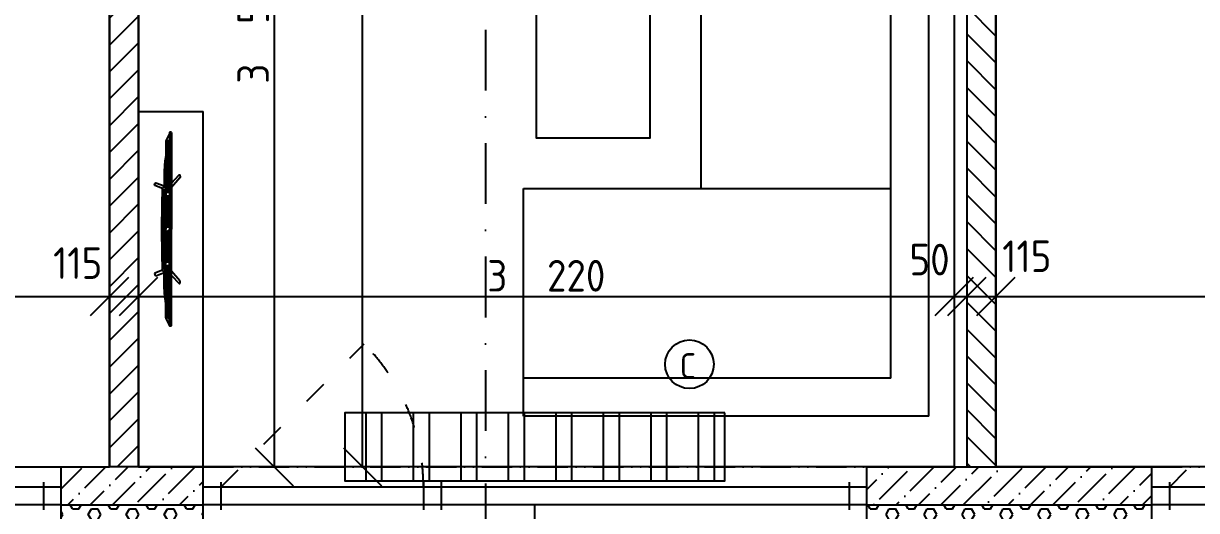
# Model space of a CAD drawing. Extents: x 4511820 to 5180432, y -1526536 to -944957.
# Drawn here: x 5030282 to 5034913, y -1167972 to -1166047 of the extents above; entities that cross this region are included whole.
import ezdxf

# ---------------------------------------------------------------- set-up
doc = ezdxf.new("R2010")
doc.units = 0
doc.header["$MEASUREMENT"] = 0
for name, pattern in [('ACAD_ISO03W100', [30, 12, -18]), ('ACAD_ISO12W100', [22, 12, -3, 0.5, -3, 0.5, -3]), ('BODKOCIARKOVANA_3', [5.6, 3, -1.3, 0, -1.3])]:
    doc.linetypes.add(name, pattern=pattern)
doc.layers.get('0').update_dxf_attribs({"linetype": 'CONTINUOUS'})
doc.layers.get('Defpoints').update_dxf_attribs({"color": 61, "linetype": 'CONTINUOUS'})
for name, color, linetype in [('KÓTY', 4, 'CONTINUOUS'), ('MÚRY', 1, 'CONTINUOUS'), ('OKNÁ', 143, 'CONTINUOUS'), ('osi', 253, 'CONTINUOUS'), ('Plochy', 41, 'CONTINUOUS'), ('TENKÁ', 7, 'CONTINUOUS'), ('Z-Kúrenie', 101, 'CONTINUOUS'), ('ZARIADENIE', 47, 'CONTINUOUS'), ('ŠRAFY', 82, 'CONTINUOUS')]:
    doc.layers.add(name, color=color, linetype=linetype)
doc.styles.add('STYLE1', font='isocp.shx')
doc.dimstyles.new('STANDARD-50', dxfattribs={"dimtxt": 125, "dimasz": 150, "dimexe": 10, "dimexo": 200, "dimgap": 20, "dimtad": 1, "dimdsep": 46, "dimlunit": 6, "dimtxsty": 'STYLE1', "dimblk1": 'OBLIQUE', "dimblk2": 'OBLIQUE', "dimsah": 1, "dimcen": 2.5, "dimse1": 1, "dimse2": 1, "dimadec": 0, "dimazin": 0, "dimtfac": 1, "dimtmove": 1, "dimatfit": 3, "dimldrblk": 'OBLIQUE', "dimfxl": 1, "dimtolj": 1, "dimtzin": 0, "dimarcsym": 0})
pattern_1 = [(45, (524430.31, 301695.67), (33.1456304, 121.533978), [156.25, -31.25, 0, -31.25])]

# ---------------------------------------------------------------- blocks, each defined once
blk = doc.blocks.new('_OBLIQUE')
at = {"color": 0, "linetype": 'ByBlock'}
blk.add_line((-0.5, -0.5), (0.5, 0.5), dxfattribs=at)
blk = doc.blocks.new('*D12937')
at = {"layer": 'Defpoints', "color": 0}
for p in [(5040541, -1167799.2), (5027621, -1169034.2), (5040541, -1173483.9)]:
    blk.add_point(p, dxfattribs=at)
at = {"layer": 'KÓTY', "color": 0, "lineweight": -2}
blk.add_line((5027621, -1173483.9), (5040541, -1173483.9), dxfattribs=at)
at = {"layer": 'KÓTY', "color": 0, "linetype": 'ByBlock', "lineweight": -2, "xscale": 150, "yscale": 150, "zscale": 150, "rotation": 180}
blk.add_blockref('_OBLIQUE', (5027621, -1173483.9), dxfattribs=at)
at = {"layer": 'KÓTY', "color": 0, "linetype": 'ByBlock', "lineweight": -2, "xscale": 150, "yscale": 150, "zscale": 150}
blk.add_blockref('_OBLIQUE', (5040541, -1173483.9), dxfattribs=at)
at = {"layer": 'KÓTY', "color": 0, "insert": (5034081, -1173401.3), "char_height": 125, "attachment_point": 5, "style": 'STYLE1'}
blk.add_mtext('\\A1;12ﾠ920', dxfattribs=at)
blk = doc.blocks.new('*D12942')
at = {"layer": 'Defpoints', "color": 0}
for p in [(4980571, -1166764.2), (5040921, -1166764.2), (5040921, -1172783.9)]:
    blk.add_point(p, dxfattribs=at)
at = {"layer": 'KÓTY', "color": 0, "lineweight": -2}
blk.add_line((4980571, -1172783.9), (5040921, -1172783.9), dxfattribs=at)
at = {"layer": 'KÓTY', "color": 0, "linetype": 'ByBlock', "lineweight": -2, "xscale": 150, "yscale": 150, "zscale": 150, "rotation": 180}
blk.add_blockref('_OBLIQUE', (4980571, -1172783.9), dxfattribs=at)
at = {"layer": 'KÓTY', "color": 0, "linetype": 'ByBlock', "lineweight": -2, "xscale": 150, "yscale": 150, "zscale": 150}
blk.add_blockref('_OBLIQUE', (5040921, -1172783.9), dxfattribs=at)
at = {"layer": 'KÓTY', "color": 0, "insert": (5010746, -1172701.3), "char_height": 125, "attachment_point": 5, "style": 'STYLE1'}
blk.add_mtext('\\A1;60ﾠ350', dxfattribs=at)
blk = doc.blocks.new('*D12950')
at = {"layer": 'Defpoints', "color": 0}
for p in [(5033611, -1167949.2), (5034736, -1167949.2), (5033611, -1172083.9)]:
    blk.add_point(p, dxfattribs=at)
at = {"layer": 'KÓTY', "color": 0, "lineweight": -2}
blk.add_line((5034736, -1172083.9), (5033611, -1172083.9), dxfattribs=at)
at = {"layer": 'KÓTY', "color": 0, "linetype": 'ByBlock', "lineweight": -2, "xscale": 150, "yscale": 150, "zscale": 150, "rotation": 180}
blk.add_blockref('_OBLIQUE', (5033611, -1172083.9), dxfattribs=at)
at = {"layer": 'KÓTY', "color": 0, "linetype": 'ByBlock', "lineweight": -2, "xscale": 150, "yscale": 150, "zscale": 150}
blk.add_blockref('_OBLIQUE', (5034736, -1172083.9), dxfattribs=at)
at = {"layer": 'KÓTY', "color": 0, "insert": (5034173.5, -1172001.3), "char_height": 125, "attachment_point": 5, "style": 'STYLE1'}
blk.add_mtext('\\A1;1ﾠ125', dxfattribs=at)
blk = doc.blocks.new('*D12953')
at = {"layer": 'Defpoints', "color": 0}
for p in [(5030431, -1167949.2), (5028181, -1167974.2), (5028181, -1172083.9)]:
    blk.add_point(p, dxfattribs=at)
at = {"layer": 'KÓTY', "color": 0, "lineweight": -2}
blk.add_line((5030431, -1172083.9), (5028181, -1172083.9), dxfattribs=at)
at = {"layer": 'KÓTY', "color": 0, "linetype": 'ByBlock', "lineweight": -2, "xscale": 150, "yscale": 150, "zscale": 150, "rotation": 180}
blk.add_blockref('_OBLIQUE', (5028181, -1172083.9), dxfattribs=at)
at = {"layer": 'KÓTY', "color": 0, "linetype": 'ByBlock', "lineweight": -2, "xscale": 150, "yscale": 150, "zscale": 150}
blk.add_blockref('_OBLIQUE', (5030431, -1172083.9), dxfattribs=at)
at = {"layer": 'KÓTY', "color": 0, "insert": (5029306, -1172001.3), "char_height": 125, "attachment_point": 5, "style": 'STYLE1'}
blk.add_mtext('\\A1;2ﾠ250', dxfattribs=at)
blk = doc.blocks.new('Tv06_top_cad-block.com')
at = {"color": 0}
for points in [[(-161.1, -3.4), (-173.3, 26.2, 0.359324), (-175.3, 27.3, 0.097501), (-182.8, 24.2, 0.350578), (-183.5, 22.1), (-171.1, -10.4)], [(161.1, -3.4), (173.3, 26.2, -0.359324), (175.3, 27.3, -0.097501), (182.8, 24.2, -0.350578), (183.5, 22.1), (171.1, -10.4)], [(-381.9, -38.8, -0.13121), (-383.2, -32.7, -0.169032), (-383, -32.3), (-381.8, -31.1, -0.205713), (-381.3, -30.9), (-378.5, -30.9, 0.118206), (-376.2, -30.4), (-351.4, -18.4, -0.105648), (-345.8, -17), (0, -17)], [(-339.3, -21.2), (-339.3, -21.2, 0.099639), (-344.3, -22.2), (-349.2, -24.6, 0.215889), (-350.7, -26.3, 0.476075), (-349.4, -28, 0.244765)], [(-295.5, -17), (-282, -15, -0.02037), (-255.8, -12, -0.012056), (-227.2, -10.7), (-169.3, -10.7)], [(-182.5, -38.8), (-214.4, -69.1, 0.250582), (-215, -71, 0.266718), (-214.3, -71.9, 0.084688)], [(-214.3, -71.9), (-207.3, -73.1, 0.211205), (-203.3, -72.1), (-165.2, -38.8)], [(-181.8, -17), (-178.5, -14, -0.213415), (-177.3, -13.6), (0, -13.6)], [(-172.1, -13.6, -0.072098), (-159.2, -3, -0.121861), (-158.4, -2.8)], [(-170.1, -10.6, -0.053076), (-160.2, -2.9), (-158.4, -2.8)], [(-147.6, -13.6), (-147.6, -7.5, -0.414214), (-147.4, -7.3), (-146.5, -7.3, -0.414214), (-146.3, -7.5), (-146.3, -13.6)], [(-146.8, -28, 0.414214), (-145, -26.2), (-145, -23, 0.414214), (-146.8, -21.2)], [(-143.9, -13.6), (-143.9, -7.5, -0.414214), (-143.7, -7.3), (-142.7, -7.3, -0.414214), (-142.6, -7.5), (-142.6, -13.6)], [(-140.2, -13.6), (-140.2, -7.5, -0.414214), (-140, -7.3), (-139, -7.3, -0.414214), (-138.8, -7.5), (-138.8, -13.6)], [(-136.4, -13.6), (-136.4, -7.5, -0.414214), (-136.3, -7.3), (-135.3, -7.3, -0.414214), (-135.1, -7.5), (-135.1, -13.6)], [(-132.7, -13.6), (-132.7, -7.5, -0.414214), (-132.5, -7.3), (-131.6, -7.3, -0.414214), (-131.4, -7.5), (-131.4, -13.6)], [(-128.8, -28, -0.414214), (-130.6, -26.2), (-130.6, -23, -0.414214), (-128.8, -21.2)], [(-129, -13.6), (-129, -7.5, -0.414214), (-128.8, -7.3), (-127.9, -7.3, -0.414214), (-127.7, -7.5), (-127.7, -13.6)], [(-125.3, -13.6), (-125.3, -7.5, -0.414214), (-125.1, -7.3), (-124.1, -7.3, -0.414214), (-124, -7.5), (-124, -13.6)], [(-121.6, -13.6), (-121.6, -7.5, -0.414214), (-121.4, -7.3), (-120.4, -7.3, -0.414214), (-120.2, -7.5), (-120.2, -13.6)], [(-117.8, -13.6), (-117.8, -7.5, -0.414214), (-117.7, -7.3), (-116.7, -7.3, -0.414214), (-116.5, -7.5), (-116.5, -13.6)], [(-114.1, -13.6), (-114.1, -7.5, -0.414214), (-113.9, -7.3), (-113, -7.3, -0.414214), (-112.8, -7.5), (-112.8, -13.6)], [(-110.4, -13.6), (-110.4, -7.5, -0.414214), (-110.2, -7.3), (-109.3, -7.3, -0.414214), (-109.1, -7.5), (-109.1, -13.6)], [(-106.7, -13.6), (-106.7, -7.5, -0.414214), (-106.5, -7.3), (-105.5, -7.3, -0.414214), (-105.4, -7.5), (-105.4, -13.6)], [(-103, -13.6), (-103, -7.5, -0.414214), (-102.8, -7.3), (-101.8, -7.3, -0.414214), (-101.6, -7.5), (-101.6, -13.6)], [(-99.2, -13.6), (-99.2, -7.5, -0.414214), (-99.1, -7.3), (-98.1, -7.3, -0.414214), (-97.9, -7.5), (-97.9, -13.6)], [(-95.5, -13.6), (-95.5, -7.5, -0.414214), (-95.3, -7.3), (-94.4, -7.3, -0.414214), (-94.2, -7.5), (-94.2, -13.6)], [(-91.8, -13.6), (-91.8, -7.5, -0.414214), (-91.6, -7.3), (-90.7, -7.3, -0.414214), (-90.5, -7.5), (-90.5, -13.6)], [(-88.1, -13.6), (-88.1, -7.5, -0.414214), (-87.9, -7.3), (-86.9, -7.3, -0.414214), (-86.8, -7.5), (-86.8, -13.6)], [(-84.4, -13.6), (-84.4, -7.5, -0.414214), (-84.2, -7.3), (-83.2, -7.3, -0.414214), (-83, -7.5), (-83, -13.6)], [(-80.6, -13.6), (-80.6, -7.5, -0.414214), (-80.5, -7.3), (-79.5, -7.3, -0.414214), (-79.3, -7.5), (-79.3, -13.6)], [(-76.9, -13.6), (-76.9, -7.5, -0.414214), (-76.7, -7.3), (-75.8, -7.3, -0.414214), (-75.6, -7.5), (-75.6, -13.6)], [(-73.2, -13.6), (-73.2, -7.5, -0.414214), (-73, -7.3), (-72.1, -7.3, -0.414214), (-71.9, -7.5), (-71.9, -13.6)], [(-69.5, -13.6), (-69.5, -7.5, -0.414214), (-69.3, -7.3), (-68.3, -7.3, -0.414214), (-68.2, -7.5), (-68.2, -13.6)], [(-65.8, -13.6), (-65.8, -7.5, -0.414214), (-65.6, -7.3), (-64.6, -7.3, -0.414214), (-64.4, -7.5), (-64.4, -13.6)], [(-62, -13.6), (-62, -7.5, -0.414214), (-61.9, -7.3), (-60.9, -7.3, -0.414214), (-60.7, -7.5), (-60.7, -13.6)], [(-58.3, -13.6), (-58.3, -7.5, -0.414214), (-58.1, -7.3), (-57.2, -7.3, -0.414214), (-57, -7.5), (-57, -13.6)], [(-54.6, -13.6), (-54.6, -7.5, -0.414214), (-54.4, -7.3), (-53.5, -7.3, -0.414214), (-53.3, -7.5), (-53.3, -13.6)], [(-50.9, -13.6), (-50.9, -7.5, -0.414214), (-50.7, -7.3), (-49.7, -7.3, -0.414214), (-49.6, -7.5), (-49.6, -13.6)], [(-47.2, -13.6), (-47.2, -7.5, -0.414214), (-47, -7.3), (-46, -7.3, -0.414214), (-45.8, -7.5), (-45.8, -13.6)], [(-43.4, -13.6), (-43.4, -7.5, -0.414214), (-43.3, -7.3), (-42.3, -7.3, -0.414214), (-42.1, -7.5), (-42.1, -13.6)], [(-39.7, -13.6), (-39.7, -7.5, -0.414214), (-39.5, -7.3), (-38.6, -7.3, -0.414214), (-38.4, -7.5), (-38.4, -13.6)], [(-36, -13.6), (-36, -7.5, -0.414214), (-35.8, -7.3), (-34.9, -7.3, -0.414214), (-34.7, -7.5), (-34.7, -13.6)], [(-32.3, -13.6), (-32.3, -7.5, -0.414214), (-32.1, -7.3), (-31.1, -7.3, -0.414214), (-31, -7.5), (-31, -13.6)], [(-28.6, -13.6), (-28.6, -7.5, -0.414214), (-28.4, -7.3), (-27.4, -7.3, -0.414214), (-27.2, -7.5), (-27.2, -13.6)], [(-24.8, -13.6), (-24.8, -7.5, -0.414214), (-24.7, -7.3), (-23.7, -7.3, -0.414214), (-23.5, -7.5), (-23.5, -13.6)], [(-21.1, -13.6), (-21.1, -7.5, -0.414214), (-20.9, -7.3), (-20, -7.3, -0.414214), (-19.8, -7.5), (-19.8, -13.6)], [(-17.4, -13.6), (-17.4, -7.5, -0.414214), (-17.2, -7.3), (-16.3, -7.3, -0.414214), (-16.1, -7.5), (-16.1, -13.6)], [(-13.7, -13.6), (-13.7, -7.5, -0.414214), (-13.5, -7.3), (-12.5, -7.3, -0.414214), (-12.4, -7.5), (-12.4, -13.6)], [(-10, -13.6), (-10, -7.5, -0.414214), (-9.8, -7.3), (-8.8, -7.3, -0.414214), (-8.6, -7.5), (-8.6, -13.6)], [(-10, -28, 0.414214), (-8.2, -26.2), (-8.2, -23, 0.414214), (-10, -21.2)], [(-6.2, -13.6), (-6.2, -7.5, -0.414214), (-6.1, -7.3), (-5.1, -7.3, -0.414214), (-4.9, -7.5), (-4.9, -13.6)], [(-2.5, -13.6), (-2.5, -7.5, -0.414214), (-2.3, -7.3), (-1.4, -7.3, -0.414214), (-1.2, -7.5), (-1.2, -13.6)], [(181.8, -17), (178.5, -14, 0.213415), (177.3, -13.6), (0, -13.6)], [(381.9, -38.8, 0.13121), (383.2, -32.7, 0.169032), (383, -32.3), (381.8, -31.1, 0.205713), (381.3, -30.9), (378.5, -30.9, -0.118206), (376.2, -30.4), (351.4, -18.4, 0.105648), (345.8, -17), (0, -17)], [(2.5, -13.6), (2.5, -7.5, 0.414214), (2.3, -7.3), (1.4, -7.3, 0.414214), (1.2, -7.5), (1.2, -13.6)], [(6.2, -13.6), (6.2, -7.5, 0.414214), (6.1, -7.3), (5.1, -7.3, 0.414214), (4.9, -7.5), (4.9, -13.6)], [(10, -28, -0.414214), (8.2, -26.2), (8.2, -23, -0.414214), (10, -21.2)], [(10, -13.6), (10, -7.5, 0.414214), (9.8, -7.3), (8.8, -7.3, 0.414214), (8.6, -7.5), (8.6, -13.6)], [(13.7, -13.6), (13.7, -7.5, 0.414214), (13.5, -7.3), (12.5, -7.3, 0.414214), (12.4, -7.5), (12.4, -13.6)], [(17.4, -13.6), (17.4, -7.5, 0.414214), (17.2, -7.3), (16.3, -7.3, 0.414214), (16.1, -7.5), (16.1, -13.6)], [(21.1, -13.6), (21.1, -7.5, 0.414214), (20.9, -7.3), (20, -7.3, 0.414214), (19.8, -7.5), (19.8, -13.6)], [(24.8, -13.6), (24.8, -7.5, 0.414214), (24.7, -7.3), (23.7, -7.3, 0.414214), (23.5, -7.5), (23.5, -13.6)], [(28.6, -13.6), (28.6, -7.5, 0.414214), (28.4, -7.3), (27.4, -7.3, 0.414214), (27.2, -7.5), (27.2, -13.6)], [(32.3, -13.6), (32.3, -7.5, 0.414214), (32.1, -7.3), (31.1, -7.3, 0.414214), (31, -7.5), (31, -13.6)], [(36, -13.6), (36, -7.5, 0.414214), (35.8, -7.3), (34.9, -7.3, 0.414214), (34.7, -7.5), (34.7, -13.6)], [(39.7, -13.6), (39.7, -7.5, 0.414214), (39.5, -7.3), (38.6, -7.3, 0.414214), (38.4, -7.5), (38.4, -13.6)], [(43.4, -13.6), (43.4, -7.5, 0.414214), (43.3, -7.3), (42.3, -7.3, 0.414214), (42.1, -7.5), (42.1, -13.6)], [(47.2, -13.6), (47.2, -7.5, 0.414214), (47, -7.3), (46, -7.3, 0.414214), (45.8, -7.5), (45.8, -13.6)], [(50.9, -13.6), (50.9, -7.5, 0.414214), (50.7, -7.3), (49.7, -7.3, 0.414214), (49.6, -7.5), (49.6, -13.6)], [(54.6, -13.6), (54.6, -7.5, 0.414214), (54.4, -7.3), (53.5, -7.3, 0.414214), (53.3, -7.5), (53.3, -13.6)], [(58.3, -13.6), (58.3, -7.5, 0.414214), (58.1, -7.3), (57.2, -7.3, 0.414214), (57, -7.5), (57, -13.6)], [(62, -13.6), (62, -7.5, 0.414214), (61.9, -7.3), (60.9, -7.3, 0.414214), (60.7, -7.5), (60.7, -13.6)], [(65.8, -13.6), (65.8, -7.5, 0.414214), (65.6, -7.3), (64.6, -7.3, 0.414214), (64.4, -7.5), (64.4, -13.6)], [(69.5, -13.6), (69.5, -7.5, 0.414214), (69.3, -7.3), (68.3, -7.3, 0.414214), (68.2, -7.5), (68.2, -13.6)], [(73.2, -13.6), (73.2, -7.5, 0.414214), (73, -7.3), (72.1, -7.3, 0.414214), (71.9, -7.5), (71.9, -13.6)], [(76.9, -13.6), (76.9, -7.5, 0.414214), (76.7, -7.3), (75.8, -7.3, 0.414214), (75.6, -7.5), (75.6, -13.6)], [(80.6, -13.6), (80.6, -7.5, 0.414214), (80.5, -7.3), (79.5, -7.3, 0.414214), (79.3, -7.5), (79.3, -13.6)], [(84.4, -13.6), (84.4, -7.5, 0.414214), (84.2, -7.3), (83.2, -7.3, 0.414214), (83, -7.5), (83, -13.6)], [(88.1, -13.6), (88.1, -7.5, 0.414214), (87.9, -7.3), (86.9, -7.3, 0.414214), (86.8, -7.5), (86.8, -13.6)], [(91.8, -13.6), (91.8, -7.5, 0.414214), (91.6, -7.3), (90.7, -7.3, 0.414214), (90.5, -7.5), (90.5, -13.6)], [(95.5, -13.6), (95.5, -7.5, 0.414214), (95.3, -7.3), (94.4, -7.3, 0.414214), (94.2, -7.5), (94.2, -13.6)], [(99.2, -13.6), (99.2, -7.5, 0.414214), (99.1, -7.3), (98.1, -7.3, 0.414214), (97.9, -7.5), (97.9, -13.6)], [(103, -13.6), (103, -7.5, 0.414214), (102.8, -7.3), (101.8, -7.3, 0.414214), (101.6, -7.5), (101.6, -13.6)], [(106.7, -13.6), (106.7, -7.5, 0.414214), (106.5, -7.3), (105.5, -7.3, 0.414214), (105.4, -7.5), (105.4, -13.6)], [(110.4, -13.6), (110.4, -7.5, 0.414214), (110.2, -7.3), (109.3, -7.3, 0.414214), (109.1, -7.5), (109.1, -13.6)], [(114.1, -13.6), (114.1, -7.5, 0.414214), (113.9, -7.3), (113, -7.3, 0.414214), (112.8, -7.5), (112.8, -13.6)], [(117.8, -13.6), (117.8, -7.5, 0.414214), (117.7, -7.3), (116.7, -7.3, 0.414214), (116.5, -7.5), (116.5, -13.6)], [(121.6, -13.6), (121.6, -7.5, 0.414214), (121.4, -7.3), (120.4, -7.3, 0.414214), (120.2, -7.5), (120.2, -13.6)], [(125.3, -13.6), (125.3, -7.5, 0.414214), (125.1, -7.3), (124.1, -7.3, 0.414214), (124, -7.5), (124, -13.6)], [(129, -13.6), (129, -7.5, 0.414214), (128.8, -7.3), (127.9, -7.3, 0.414214), (127.7, -7.5), (127.7, -13.6)], [(128.8, -28, 0.414214), (130.6, -26.2), (130.6, -23, 0.414214), (128.8, -21.2)], [(132.7, -13.6), (132.7, -7.5, 0.414214), (132.5, -7.3), (131.6, -7.3, 0.414214), (131.4, -7.5), (131.4, -13.6)], [(136.4, -13.6), (136.4, -7.5, 0.414214), (136.3, -7.3), (135.3, -7.3, 0.414214), (135.1, -7.5), (135.1, -13.6)], [(140.2, -13.6), (140.2, -7.5, 0.414214), (140, -7.3), (139, -7.3, 0.414214), (138.8, -7.5), (138.8, -13.6)], [(143.9, -13.6), (143.9, -7.5, 0.414214), (143.7, -7.3), (142.7, -7.3, 0.414214), (142.6, -7.5), (142.6, -13.6)], [(146.8, -28, -0.414214), (145, -26.2), (145, -23, -0.414214), (146.8, -21.2)], [(147.6, -13.6), (147.6, -7.5, 0.414214), (147.4, -7.3), (146.5, -7.3, 0.414214), (146.3, -7.5), (146.3, -13.6)], [(172.1, -13.6, 0.072098), (159.2, -3, 0.121861), (158.4, -2.8)], [(170.1, -10.6, 0.053076), (160.2, -2.9), (158.4, -2.8)], [(214.3, -71.9), (207.3, -73.1, -0.211205), (203.3, -72.1), (165.2, -38.8)], [(295.5, -17), (282, -15, 0.02037), (255.8, -12, 0.012056), (227.2, -10.7), (169.3, -10.7)], [(182.5, -38.8), (214.4, -69.1, -0.250582), (215, -71, -0.266718), (214.3, -71.9, -0.084688)], [(339.3, -21.2), (339.3, -21.2, -0.099639), (344.3, -22.2), (349.2, -24.6, -0.215889), (350.7, -26.3, -0.476075), (349.4, -28, -0.244765)]]:
    blk.add_lwpolyline(points, format="xyb", dxfattribs=at)
for points in [[(-381.9, -38.8), (0, -38.8)], [(-378.5, -30.9), (0, -30.9)], [(-349.4, -28), (-146.8, -28)], [(-339.3, -21.2), (-146.8, -21.2)], [(-158.6, -6.5), (0, -6.5)], [(-128.8, -21.2), (-10, -21.2)], [(-128.8, -28), (-10, -28)], [(158.6, -6.5), (0, -6.5)], [(378.5, -30.9), (0, -30.9)], [(381.9, -38.8), (0, -38.8)], [(128.8, -21.2), (10, -21.2)], [(128.8, -28), (10, -28)], [(339.3, -21.2), (146.8, -21.2)], [(349.4, -28), (146.8, -28)]]:
    blk.add_lwpolyline(points, dxfattribs=at)
for centre, radius, start, end in [((0, -4564), 4564, 90, 91.9893), ((0, -4564), 4564, 88.0107, 90), ((-170.5, -10.1), 0.6, 200.9784, 314.0295), ((170.5, -10.1), 0.6, 225.9705, 339.0216)]:
    blk.add_arc(centre, radius, start, end, dxfattribs=at)
blk = doc.blocks.new('TV')
at = {"layer": 'ZARIADENIE', "color": 8}
blk.add_blockref('Tv06_top_cad-block.com', (4448198.7, -1316337.8), dxfattribs=at)
blk = doc.blocks.new('SESACKA ROH1')
at = {"layer": 'ZARIADENIE', "color": 30, "ltscale": 0.25}
for p, q in [((4444944, -1318705.2), (4444944, -1317105.2)), ((4444944, -1317105.2), (4445844, -1317105.2)), ((4445094, -1318555.2), (4445094, -1317105.2)), ((4445844, -1317105.2), (4445844, -1317805.2)), ((4447444, -1317805.2), (4445844, -1317805.2)), ((4445844, -1317805.2), (4445844, -1318555.2)), ((4446569, -1317805.2), (4446569, -1318555.2)), ((4447294, -1318555.2), (4447294, -1317805.2)), ((4447444, -1318705.2), (4447444, -1317805.2)), ((4445094, -1318555.2), (4447294, -1318555.2)), ((4444944, -1318705.2), (4447444, -1318705.2))]:
    blk.add_line(p, q, dxfattribs=at)
at = {"layer": 'ZARIADENIE', "color": 45, "ltscale": 0.25}
blk.add_lwpolyline([(4447044, -1317155.2), (4446044, -1317155.2), (4446044, -1317605.2), (4447044, -1317605.2)], close=True, dxfattribs=at)
blk = doc.blocks.new('*D18666')
at = {"layer": 'Defpoints', "color": 0}
for p in [(5027621, -1167126.5), (5030621, -1167126.5), (5030621, -1167126.5)]:
    blk.add_point(p, dxfattribs=at)
at = {"layer": 'KÓTY', "color": 0, "lineweight": -2}
blk.add_line((5027621, -1167126.5), (5030621, -1167126.5), dxfattribs=at)
at = {"layer": 'KÓTY', "color": 0, "linetype": 'ByBlock', "lineweight": -2, "xscale": 150, "yscale": 150, "zscale": 150, "rotation": 180}
blk.add_blockref('_OBLIQUE', (5027621, -1167126.5), dxfattribs=at)
at = {"layer": 'KÓTY', "color": 0, "linetype": 'ByBlock', "lineweight": -2, "xscale": 150, "yscale": 150, "zscale": 150}
blk.add_blockref('_OBLIQUE', (5030621, -1167126.5), dxfattribs=at)
at = {"layer": 'KÓTY', "color": 0, "insert": (5029121, -1167044), "char_height": 125, "attachment_point": 5, "style": 'STYLE1'}
blk.add_mtext('\\A1;3ﾠ000', dxfattribs=at)
blk = doc.blocks.new('*D18667')
at = {"layer": 'Defpoints', "color": 0}
for p in [(5030621, -1167126.5), (5030736, -1167126.5), (5030736, -1167126.5)]:
    blk.add_point(p, dxfattribs=at)
at = {"layer": 'KÓTY', "color": 0, "lineweight": -2}
blk.add_line((5030621, -1167126.5), (5030736, -1167126.5), dxfattribs=at)
at = {"layer": 'KÓTY', "color": 0, "linetype": 'ByBlock', "lineweight": -2, "xscale": 150, "yscale": 150, "zscale": 150, "rotation": 180}
blk.add_blockref('_OBLIQUE', (5030621, -1167126.5), dxfattribs=at)
at = {"layer": 'KÓTY', "color": 0, "linetype": 'ByBlock', "lineweight": -2, "xscale": 150, "yscale": 150, "zscale": 150}
blk.add_blockref('_OBLIQUE', (5030736, -1167126.5), dxfattribs=at)
at = {"layer": 'KÓTY', "color": 0, "insert": (5030496, -1166994), "char_height": 125, "attachment_point": 5, "style": 'STYLE1'}
blk.add_mtext('\\A1;115', dxfattribs=at)
blk = doc.blocks.new('*D18668')
at = {"layer": 'Defpoints', "color": 0}
for p in [(5030736, -1167126.5), (5033956, -1167126.5), (5033956, -1167126.5)]:
    blk.add_point(p, dxfattribs=at)
at = {"layer": 'KÓTY', "color": 0, "lineweight": -2}
blk.add_line((5030736, -1167126.5), (5033956, -1167126.5), dxfattribs=at)
at = {"layer": 'KÓTY', "color": 0, "linetype": 'ByBlock', "lineweight": -2, "xscale": 150, "yscale": 150, "zscale": 150, "rotation": 180}
blk.add_blockref('_OBLIQUE', (5030736, -1167126.5), dxfattribs=at)
at = {"layer": 'KÓTY', "color": 0, "linetype": 'ByBlock', "lineweight": -2, "xscale": 150, "yscale": 150, "zscale": 150}
blk.add_blockref('_OBLIQUE', (5033956, -1167126.5), dxfattribs=at)
at = {"layer": 'KÓTY', "color": 0, "insert": (5032346, -1167044), "char_height": 125, "attachment_point": 5, "style": 'STYLE1'}
blk.add_mtext('\\A1;3ﾠ220', dxfattribs=at)
blk = doc.blocks.new('*D18669')
at = {"layer": 'Defpoints', "color": 0}
for p in [(5033956, -1167126.5), (5034006, -1167126.5), (5034006, -1167126.5)]:
    blk.add_point(p, dxfattribs=at)
at = {"layer": 'KÓTY', "color": 0, "lineweight": -2}
blk.add_line((5033956, -1167126.5), (5034006, -1167126.5), dxfattribs=at)
at = {"layer": 'KÓTY', "color": 0, "linetype": 'ByBlock', "lineweight": -2, "xscale": 150, "yscale": 150, "zscale": 150, "rotation": 180}
blk.add_blockref('_OBLIQUE', (5033956, -1167126.5), dxfattribs=at)
at = {"layer": 'KÓTY', "color": 0, "linetype": 'ByBlock', "lineweight": -2, "xscale": 150, "yscale": 150, "zscale": 150}
blk.add_blockref('_OBLIQUE', (5034006, -1167126.5), dxfattribs=at)
at = {"layer": 'KÓTY', "color": 0, "insert": (5033859, -1166980), "char_height": 125, "attachment_point": 5, "style": 'STYLE1'}
blk.add_mtext('\\A1;50', dxfattribs=at)
blk = doc.blocks.new('*D18670')
at = {"layer": 'Defpoints', "color": 0}
for p in [(5034006, -1167126.5), (5034121, -1167126.5), (5034121, -1167126.5)]:
    blk.add_point(p, dxfattribs=at)
at = {"layer": 'KÓTY', "color": 0, "lineweight": -2}
blk.add_line((5034006, -1167126.5), (5034121, -1167126.5), dxfattribs=at)
at = {"layer": 'KÓTY', "color": 0, "linetype": 'ByBlock', "lineweight": -2, "xscale": 150, "yscale": 150, "zscale": 150, "rotation": 180}
blk.add_blockref('_OBLIQUE', (5034006, -1167126.5), dxfattribs=at)
at = {"layer": 'KÓTY', "color": 0, "linetype": 'ByBlock', "lineweight": -2, "xscale": 150, "yscale": 150, "zscale": 150}
blk.add_blockref('_OBLIQUE', (5034121, -1167126.5), dxfattribs=at)
at = {"layer": 'KÓTY', "color": 0, "insert": (5034243, -1166967), "char_height": 125, "attachment_point": 5, "style": 'STYLE1'}
blk.add_mtext('\\A1;115', dxfattribs=at)
blk = doc.blocks.new('*D18671')
at = {"layer": 'Defpoints', "color": 0}
for p in [(5034121, -1167126.5), (5040541, -1167126.5), (5040541, -1167126.5)]:
    blk.add_point(p, dxfattribs=at)
at = {"layer": 'KÓTY', "color": 0, "lineweight": -2}
blk.add_line((5034121, -1167126.5), (5040541, -1167126.5), dxfattribs=at)
at = {"layer": 'KÓTY', "color": 0, "linetype": 'ByBlock', "lineweight": -2, "xscale": 150, "yscale": 150, "zscale": 150, "rotation": 180}
blk.add_blockref('_OBLIQUE', (5034121, -1167126.5), dxfattribs=at)
at = {"layer": 'KÓTY', "color": 0, "linetype": 'ByBlock', "lineweight": -2, "xscale": 150, "yscale": 150, "zscale": 150}
blk.add_blockref('_OBLIQUE', (5040541, -1167126.5), dxfattribs=at)
at = {"layer": 'KÓTY', "color": 0, "insert": (5037331, -1167044), "char_height": 125, "attachment_point": 5, "style": 'STYLE1'}
blk.add_mtext('\\A1;6ﾠ420', dxfattribs=at)
blk = doc.blocks.new('*D19030')
at = {"layer": 'Defpoints', "color": 0}
for p in [(5030736, -1164299.2), (5030736, -1167799.2), (5031271, -1167799.2)]:
    blk.add_point(p, dxfattribs=at)
at = {"layer": 'KÓTY', "color": 0, "lineweight": -2}
blk.add_line((5031271, -1164299.2), (5031271, -1167799.2), dxfattribs=at)
at = {"layer": 'KÓTY', "color": 0, "linetype": 'ByBlock', "lineweight": -2, "xscale": 150, "yscale": 150, "zscale": 150}
for p, rotation in [((5031271, -1164299.2), 90), ((5031271, -1167799.2), 270)]:
    blk.add_blockref('_OBLIQUE', p, dxfattribs=dict(at, rotation=rotation))
at = {"layer": 'KÓTY', "color": 0, "insert": (5031188.5, -1166049.2), "char_height": 125, "attachment_point": 5, "rotation": 90, "style": 'STYLE1'}
blk.add_mtext('\\A1;3ﾠ500', dxfattribs=at)
blk = doc.blocks.new('*D19073')
at = {"layer": 'Defpoints', "color": 0}
for p in [(5030736, -1162724.2), (5031621, -1162724.2), (5030736, -1167799.2)]:
    blk.add_point(p, dxfattribs=at)
at = {"layer": 'KÓTY', "color": 0, "lineweight": -2}
blk.add_line((5031621, -1167799.2), (5031621, -1162724.2), dxfattribs=at)
at = {"layer": 'KÓTY', "color": 0, "linetype": 'ByBlock', "lineweight": -2, "xscale": 150, "yscale": 150, "zscale": 150}
for p, rotation in [((5031621, -1162724.2), 90), ((5031621, -1167799.2), 270)]:
    blk.add_blockref('_OBLIQUE', p, dxfattribs=dict(at, rotation=rotation))
at = {"layer": 'KÓTY', "color": 0, "insert": (5031538.5, -1165261.7), "char_height": 125, "attachment_point": 5, "rotation": 90, "style": 'STYLE1'}
blk.add_mtext('\\A1;5ﾠ075', dxfattribs=at)

msp = doc.modelspace()

# ---------------------------------------------------------------- hatches: boundary and pattern name
at = {"layer": 'Z-Kúrenie', "linetype": 'Continuous'}
h = msp.add_hatch(dxfattribs=at)
h.set_pattern_fill('ANSI32', color=256, scale=500, angle=225)
h.set_pattern_definition([(270, (3878196.8, -6243081.1), (187.5, -3e-14), []), (270, (3878134.3, -6243143.6), (187.5, -3e-14), [])])
h.paths.add_polyline_path([(5033051, -1167585.191), (5031551, -1167585.191), (5031551, -1167854.191), (5033051, -1167854.191)])
at = {"layer": 'ŠRAFY', "ltscale": 0.25}
h = msp.add_hatch(dxfattribs=at)
h.set_pattern_fill('ANSI31', color=256, scale=600, angle=90, style=0)
h.set_pattern_definition([(135, (-2976355.03, 198812.926), (-53.0330086, -53.0330086), [])])
h.paths.add_polyline_path([(5034006, -1162724.191), (5034006, -1167799.191), (5034121, -1167799.191), (5034121, -1162724.191)])
h = msp.add_hatch(dxfattribs=at)
h.set_pattern_fill('ANSI31', color=256, scale=600, style=0)
h.set_pattern_definition([(45, (515270.5, 303822), (-53.0330086, 53.0330086), [])])
h.paths.add_polyline_path([(5030736, -1164299.191), (5030531, -1164299.191), (5030521, -1164299.191), (5030521, -1164414.191), (5030531, -1164414.191), (5030621, -1164414.191), (5030621, -1167799.191), (5030736, -1167799.191)])
at = {"layer": 'ŠRAFY'}
h = msp.add_hatch(dxfattribs=at)
h.set_pattern_fill('ANSI36', color=256, scale=500, angle=360)
h.set_pattern_definition(pattern_1)
h.paths.add_polyline_path([(5030431, -1167949.191), (5030991, -1167949.191), (5030991, -1167799.191), (5030736, -1167799.191), (5030621, -1167799.191), (5030431, -1167799.191)])
h = msp.add_hatch(dxfattribs=at)
h.set_pattern_fill('ANSI36', color=256, scale=500, angle=360)
h.set_pattern_definition(pattern_1)
h.paths.add_polyline_path([(5034736, -1167879.191), (5034736, -1167799.191), (5034121, -1167799.191), (5034006, -1167799.191), (5033956, -1167799.191), (5033611, -1167799.191), (5033611, -1167879.191), (5033611, -1167949.191), (5034051, -1167949.191), (5034191, -1167949.191), (5034736, -1167949.191)])
h = msp.add_hatch(dxfattribs=at)
h.set_pattern_fill('HEX', color=256, scale=200)
h.paths.add_polyline_path([(5030431, -1167949.191), (5030431, -1168189.191), (5030991, -1168189.191), (5030991, -1167949.191)])
h = msp.add_hatch(dxfattribs=at)
h.set_pattern_fill('HEX', color=256, scale=200)
h.paths.add_polyline_path([(5034736, -1167949.191), (5033611, -1167949.191), (5033611, -1168189.191), (5033941, -1168189.191), (5034301, -1168189.191), (5034736, -1168189.191)])

# ---------------------------------------------------------------- linework, layer by layer
at = {"layer": 'MÚRY'}
for p, q in [((5034121, -1162424.191), (5034121, -1167799.191)), ((5033956, -1162724.191), (5033956, -1167799.191)), ((5030736, -1164299.191), (5030736, -1167799.191)), ((5030621, -1164414.191), (5030621, -1167799.191)), ((5030431, -1167799.191), (5030621, -1167799.191)), ((5030431, -1168189.191), (5030431, -1167799.191)), ((5030736, -1167799.191), (5030991, -1167799.191)), ((5030991, -1168189.191), (5030991, -1167799.191)), ((5033611, -1167799.191), (5033956, -1167799.191)), ((5033611, -1168189.191), (5033611, -1167799.191)), ((5034121, -1167799.191), (5034736, -1167799.191)), ((5034736, -1168189.191), (5034736, -1167799.191))]:
    msp.add_line(p, q, dxfattribs=at)
at = {"layer": 'OKNÁ', "linetype": 'ACAD_ISO03W100', "ltscale": 8}
for p, q in [((5031061, -1167879.191), (5031626.685, -1167313.506)), ((5034806, -1167879.191), (5035371.685, -1167313.506))]:
    msp.add_line(p, q, dxfattribs=at)
at = {"layer": 'OKNÁ', "ltscale": 0.25}
for p, q in [((5030431, -1167879.191), (5028181, -1167879.191)), ((5030361, -1167859.191), (5030361, -1167969.191)), ((5033611, -1167879.191), (5030991, -1167879.191)), ((5031061, -1167859.191), (5031061, -1167969.191)), ((5031861, -1167859.191), (5031861, -1167969.191)), ((5031931, -1167859.191), (5031931, -1167969.191)), ((5033541, -1167859.191), (5033541, -1167969.191)), ((5036986, -1167879.191), (5034736, -1167879.191)), ((5034806, -1167859.191), (5034806, -1167969.191)), ((5030431, -1167949.191), (5028181, -1167949.191)), ((5033611, -1167949.191), (5030991, -1167949.191)), ((5032301, -1168563.045), (5032301, -1167949.191)), ((5036986, -1167949.191), (5034736, -1167949.191))]:
    msp.add_line(p, q, dxfattribs=at)
at = {"layer": 'OKNÁ', "linetype": 'ACAD_ISO03W100', "ltscale": 8}
msp.add_arc((5031061, -1167879.191), 800, 0, 45, dxfattribs=at)
at = {"layer": 'osi', "linetype": 'BODKOCIARKOVANA_3', "ltscale": 80}
msp.add_line((5032106, -1134257), (5032106, -1171774.191), dxfattribs=at)
at = {"layer": 'Plochy'}
for points in [[(5030736, -1164299.191), (5027621, -1164299.191), (5027621, -1162724.191), (5030321, -1162724.191), (5030321, -1163324.191), (5030736, -1163324.191), (5030736, -1162724.191), (5033956, -1162724.191), (5033956, -1167799.191), (5030736, -1167799.191)], [(5034121, -1162724.191), (5040191, -1162724.191), (5040191, -1163074.191), (5040541, -1163074.191), (5040541, -1164599.191), (5040291, -1164599.191), (5040291, -1165149.191), (5040541, -1165149.191), (5040541, -1167799.191), (5034121, -1167799.191)], [(5030621, -1164414.191), (5027621, -1164414.191), (5027621, -1167799.191), (5030621, -1167799.191)]]:
    msp.add_lwpolyline(points, close=True, dxfattribs=at)
at = {"layer": 'TENKÁ'}
for p, q in [((5034006, -1162724.191), (5034006, -1167799.191)), ((5030736, -1167799.191), (5030621, -1167799.191)), ((5033956, -1167799.191), (5034121, -1167799.191)), ((5030431, -1167949.191), (5030991, -1167949.191)), ((5033611, -1167949.191), (5034736, -1167949.191))]:
    msp.add_line(p, q, dxfattribs=at)
at = {"layer": 'TENKÁ', "linetype": 'ACAD_ISO12W100', "ltscale": 10}
for p, q in [((5028181, -1167799.191), (5030431, -1167799.191)), ((5030991, -1167799.191), (5033611, -1167799.191)), ((5034736, -1167799.191), (5036986, -1167799.191))]:
    msp.add_line(p, q, dxfattribs=at)
at = {"layer": 'Z-Kúrenie', "linetype": 'Continuous'}
msp.add_lwpolyline([(5033051, -1167585.191), (5031551, -1167585.191), (5031551, -1167854.191), (5033051, -1167854.191)], close=True, dxfattribs=at)
msp.add_circle((5032911.218, -1167393.669), 96, dxfattribs=at)
at = {"layer": 'ZARIADENIE'}
for p in [(5030736, -1166394.691), (5030991, -1167799.191)]:
    msp.add_line(p, (5030991, -1166394.691), dxfattribs=at)

# ---------------------------------------------------------------- block references
at = {"layer": 'Plochy', "color": 2, "rotation": 90}
for name, p in [('SESACKA ROH1', (3715150.809, -5612543.191)), ('TV', (3714489.341, -5615058.909))]:
    msp.add_blockref(name, p, dxfattribs=at)

# ---------------------------------------------------------------- texts
at = {"layer": 'Z-Kúrenie', "linetype": 'Continuous', "style": 'STYLE1'}
msp.add_text('C', height=100, dxfattribs=at).set_placement((5032872.59, -1167449.868))

# ---------------------------------------------------------------- dimensions: what is measured, and where the dimension line sits
at = {"layer": 'KÓTY'}
for base, p1, p2, picture, middle in [((5031621, -1162724.191), (5030736, -1167799.191), (5030736, -1162724.191), '*D19073', (5031538.457, -1165261.691)), ((5031271, -1167799.191), (5030736, -1164299.191), (5030736, -1167799.191), '*D19030', (5031188.457, -1166049.191))]:
    dim = msp.add_linear_dim(base=base, p1=p1, p2=p2, angle=90, dimstyle='STANDARD-50', dxfattribs=at)
    dim.commit()
    dim.dimension.update_dxf_attribs({"geometry": picture, "text_midpoint": middle})
for base, p1, p2, picture, middle in [((5040921, -1172783.883), (4980571, -1166764.191), (5040921, -1166764.191), '*D12942', (5010746, -1172701.34)), ((5030621, -1167126.5), (5027621, -1167126.5), (5030621, -1167126.5), '*D18666', (5029121, -1167043.957)), ((5033956, -1167126.5), (5030736, -1167126.5), (5033956, -1167126.5), '*D18668', (5032346, -1167043.957)), ((5040541, -1167126.5), (5034121, -1167126.5), (5040541, -1167126.5), '*D18671', (5037331, -1167043.957)), ((5040541, -1173483.883), (5027621, -1169034.191), (5040541, -1167799.191), '*D12937', (5034081, -1173401.34)), ((5028181, -1172083.883), (5030431, -1167949.191), (5028181, -1167974.191), '*D12953', (5029306, -1172001.34)), ((5033611, -1172083.883), (5034736, -1167949.191), (5033611, -1167949.191), '*D12950', (5034173.5, -1172001.34))]:
    dim = msp.add_linear_dim(base=base, p1=p1, p2=p2, dimstyle='STANDARD-50', dxfattribs=at)
    dim.commit()
    dim.dimension.update_dxf_attribs({"geometry": picture, "text_midpoint": middle})
for base, p1, p2, picture, middle in [((5034121, -1167126.5), (5034006, -1167126.5), (5034121, -1167126.5), '*D18670', (5034243, -1167049.5)), ((5030736, -1167126.5), (5030621, -1167126.5), (5030736, -1167126.5), '*D18667', (5030496, -1167076.5)), ((5034006, -1167126.5), (5033956, -1167126.5), (5034006, -1167126.5), '*D18669', (5033859, -1167062.5))]:
    dim = msp.add_linear_dim(base=base, p1=p1, p2=p2, dimstyle='STANDARD-50', dxfattribs=at)
    dim.commit()
    dim.dimension.update_dxf_attribs({"geometry": picture, "text_midpoint": middle, "dimtype": 160})

doc.saveas('drawing.dxf')
